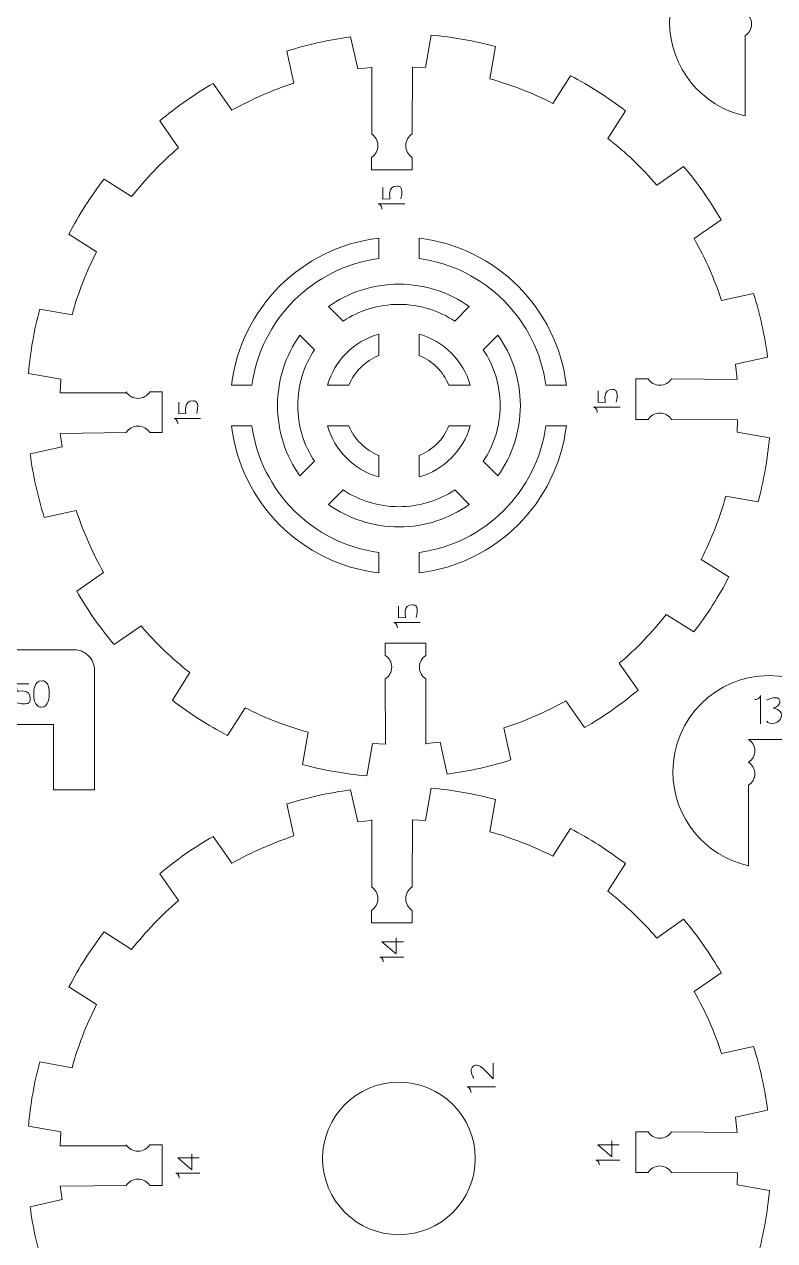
# Model space of a CAD drawing. Header units: centimetres. Extents: x -25 to 25, y -32.5 to 32.5.
# Drawn here: x -12.7 to -7.13, y -6.16 to 2.86 of the extents above; entities that cross this region are included whole.
import ezdxf

# ---------------------------------------------------------------- set-up
doc = ezdxf.new("R2010")
doc.units = ezdxf.units.CM
doc.header["$MEASUREMENT"] = 0
doc.layers.add('Capa 1', color=7, linetype='Continuous')

msp = doc.modelspace()

# ---------------------------------------------------------------- linework, layer by layer
at = {"layer": 'Capa 1', "color": 250, "lineweight": 9}
for points, knots in [([(-7.04911, 2.7799), (-7.04911, 2.7799), (-7.04911, 2.18346), (-7.04911, 2.18346), (-7.04911, 2.18346), (-6.72834, 2.25292), (-6.488, 2.5383), (-6.488, 2.87988), (-6.488, 2.87988), (-6.488, 3.27345), (-6.80704, 3.59249), (-7.20061, 3.59249), (-7.20061, 3.59249), (-7.59418, 3.59249), (-7.91323, 3.27345), (-7.91323, 2.87988), (-7.91323, 2.87988), (-7.91323, 2.5383), (-7.67289, 2.25291), (-7.35211, 2.18346), (-7.35211, 2.18346), (-7.35211, 2.18346), (-7.35212, 2.77973), (-7.35212, 2.77973)], [0, 0, 0, 0, 0.1428571, 0.1428571, 0.1428571, 0.1428571, 0.2857143, 0.2857143, 0.2857143, 0.2857143, 0.4285714, 0.4285714, 0.4285714, 0.4285714, 0.5714286, 0.5714286, 0.5714286, 0.5714286, 0.7142857, 0.7142857, 0.7142857, 0.7142857, 1, 1, 1, 1]), ([(-7.35212, 2.94986), (-7.32414, 2.9319), (-7.3056, 2.90051), (-7.3056, 2.8648), (-7.3056, 2.8648), (-7.3056, 2.82908), (-7.32414, 2.79769), (-7.35212, 2.77973)], [0, 0, 0, 0, 0.3333333, 0.3333333, 0.3333333, 0.3333333, 1, 1, 1, 1]), ([(-12.43012, 0.12927), (-12.43012, 0.12927), (-12.42639, 0.23251), (-12.42639, 0.23251), (-12.42639, 0.23251), (-12.42639, 0.23251), (-12.66562, 0.27467), (-12.66562, 0.27467), (-12.66562, 0.27467), (-12.65163, 0.43563), (-12.62353, 0.59507), (-12.58165, 0.75112), (-12.58165, 0.75112), (-12.58165, 0.75112), (-12.3424, 0.70892), (-12.3424, 0.70892), (-12.3424, 0.70892), (-12.29749, 0.87058), (-12.23652, 1.02732), (-12.16042, 1.17686), (-12.16042, 1.17686), (-12.16042, 1.17686), (-12.36529, 1.30738), (-12.36529, 1.30738), (-12.36529, 1.30738), (-12.29078, 1.45074), (-12.20381, 1.58727), (-12.10536, 1.71538), (-12.10536, 1.71538), (-12.10536, 1.71538), (-11.90048, 1.58486), (-11.90048, 1.58486), (-11.90048, 1.58486), (-11.79717, 1.71701), (-11.68083, 1.83853), (-11.55334, 1.9475), (-11.55334, 1.9475), (-11.55334, 1.9475), (-11.69265, 2.14651), (-11.69265, 2.14651), (-11.69265, 2.14651), (-11.56897, 2.25041), (-11.43635, 2.34331), (-11.29638, 2.42401), (-11.29638, 2.42401), (-11.29638, 2.42401), (-11.15703, 2.22502), (-11.15703, 2.22502), (-11.15703, 2.22502), (-11.01101, 2.30756), (-10.85703, 2.37533), (-10.69748, 2.42723), (-10.69748, 2.42723), (-10.69748, 2.42723), (-10.75005, 2.66437), (-10.75005, 2.66437), (-10.75005, 2.66437), (-10.59601, 2.71305), (-10.43797, 2.74809), (-10.27777, 2.76907), (-10.27777, 2.76907), (-10.27777, 2.76907), (-10.2252, 2.53193), (-10.2252, 2.53193), (-10.2252, 2.53193), (-10.2252, 2.53193), (-10.11963, 2.5426), (-10.11963, 2.5426)], [0, 0, 0, 0, 0.0555556, 0.0555556, 0.0555556, 0.0555556, 0.1111111, 0.1111111, 0.1111111, 0.1111111, 0.1666667, 0.1666667, 0.1666667, 0.1666667, 0.2222222, 0.2222222, 0.2222222, 0.2222222, 0.2777778, 0.2777778, 0.2777778, 0.2777778, 0.3333333, 0.3333333, 0.3333333, 0.3333333, 0.3888889, 0.3888889, 0.3888889, 0.3888889, 0.4444444, 0.4444444, 0.4444444, 0.4444444, 0.5, 0.5, 0.5, 0.5, 0.5555556, 0.5555556, 0.5555556, 0.5555556, 0.6111111, 0.6111111, 0.6111111, 0.6111111, 0.6666667, 0.6666667, 0.6666667, 0.6666667, 0.7222222, 0.7222222, 0.7222222, 0.7222222, 0.7777778, 0.7777778, 0.7777778, 0.7777778, 0.8333333, 0.8333333, 0.8333333, 0.8333333, 0.8888889, 0.8888889, 0.8888889, 0.8888889, 1, 1, 1, 1]), ([(-9.81962, 2.54608), (-9.81962, 2.54608), (-9.72326, 2.54288), (-9.72326, 2.54288), (-9.72326, 2.54288), (-9.72326, 2.54288), (-9.6811, 2.78211), (-9.6811, 2.78211), (-9.6811, 2.78211), (-9.52014, 2.76812), (-9.36068, 2.73997), (-9.20464, 2.69809), (-9.20464, 2.69809), (-9.20464, 2.69809), (-9.24684, 2.45884), (-9.24684, 2.45884), (-9.24684, 2.45884), (-9.08518, 2.41398), (-8.92839, 2.35301), (-8.77891, 2.2769), (-8.77891, 2.2769), (-8.77891, 2.2769), (-8.64838, 2.48177), (-8.64838, 2.48177), (-8.64838, 2.48177), (-8.50503, 2.40727), (-8.3685, 2.32028), (-8.24039, 2.22185), (-8.24039, 2.22185), (-8.24039, 2.22185), (-8.37091, 2.01697), (-8.37091, 2.01697), (-8.37091, 2.01697), (-8.23874, 1.91361), (-8.11723, 1.79732), (-8.00825, 1.66978), (-8.00825, 1.66978), (-8.00825, 1.66978), (-7.80927, 1.80913), (-7.80927, 1.80913), (-7.80927, 1.80913), (-7.70531, 1.68542), (-7.61246, 1.55279), (-7.53174, 1.41282), (-7.53174, 1.41282), (-7.53174, 1.41282), (-7.73075, 1.27351), (-7.73075, 1.27351), (-7.73075, 1.27351), (-7.64821, 1.12745), (-7.58044, 0.97351), (-7.52854, 0.81397), (-7.52854, 0.81397), (-7.52854, 0.81397), (-7.29141, 0.86654), (-7.29141, 0.86654), (-7.29141, 0.86654), (-7.24271, 0.71249), (-7.20766, 0.5544), (-7.18669, 0.39421), (-7.18669, 0.39421), (-7.18669, 0.39421), (-7.42383, 0.34164), (-7.42383, 0.34164), (-7.42383, 0.34164), (-7.42383, 0.34164), (-7.41263, 0.2293), (-7.41263, 0.2293)], [0, 0, 0, 0, 0.0555556, 0.0555556, 0.0555556, 0.0555556, 0.1111111, 0.1111111, 0.1111111, 0.1111111, 0.1666667, 0.1666667, 0.1666667, 0.1666667, 0.2222222, 0.2222222, 0.2222222, 0.2222222, 0.2777778, 0.2777778, 0.2777778, 0.2777778, 0.3333333, 0.3333333, 0.3333333, 0.3333333, 0.3888889, 0.3888889, 0.3888889, 0.3888889, 0.4444444, 0.4444444, 0.4444444, 0.4444444, 0.5, 0.5, 0.5, 0.5, 0.5555556, 0.5555556, 0.5555556, 0.5555556, 0.6111111, 0.6111111, 0.6111111, 0.6111111, 0.6666667, 0.6666667, 0.6666667, 0.6666667, 0.7222222, 0.7222222, 0.7222222, 0.7222222, 0.7777778, 0.7777778, 0.7777778, 0.7777778, 0.8333333, 0.8333333, 0.8333333, 0.8333333, 0.8888889, 0.8888889, 0.8888889, 0.8888889, 1, 1, 1, 1]), ([(-10.12296, 2.05002), (-10.09426, 2.03159), (-10.07524, 1.9994), (-10.07524, 1.96276), (-10.07524, 1.96276), (-10.07524, 1.92613), (-10.09426, 1.89393), (-10.12296, 1.87551)], [0, 0, 0, 0, 0.3333333, 0.3333333, 0.3333333, 0.3333333, 1, 1, 1, 1]), ([(-9.82162, 2.05002), (-9.85032, 2.03159), (-9.86934, 1.9994), (-9.86934, 1.96276), (-9.86934, 1.96276), (-9.86934, 1.92613), (-9.85032, 1.89393), (-9.82162, 1.87551)], [0, 0, 0, 0, 0.3333333, 0.3333333, 0.3333333, 0.3333333, 1, 1, 1, 1]), ([(-9.82162, 1.87549), (-9.82162, 1.87549), (-9.82151, 1.78389), (-9.82151, 1.78389), (-9.82151, 1.78389), (-9.82151, 1.78389), (-10.12296, 1.78389), (-10.12296, 1.78389), (-10.12296, 1.78389), (-10.12296, 1.78389), (-10.12296, 1.87551), (-10.12296, 1.87551)], [0, 0, 0, 0, 0.25, 0.25, 0.25, 0.25, 0.5, 0.5, 0.5, 0.5, 1, 1, 1, 1]), ([(-11.16064, 0.18612), (-11.0924, 0.75655), (-10.64007, 1.20896), (-10.06963, 1.27719), (-10.06963, 1.27719), (-10.06963, 1.27719), (-10.06963, 1.12594), (-10.06963, 1.12594), (-10.06963, 1.12594), (-10.55711, 1.05945), (-10.94293, 0.67361), (-11.00941, 0.18612), (-11.00941, 0.18612), (-11.00941, 0.18612), (-11.16064, 0.18612), (-11.16064, 0.18612)], [0, 0, 0, 0, 0.2, 0.2, 0.2, 0.2, 0.4, 0.4, 0.4, 0.4, 0.6, 0.6, 0.6, 0.6, 1, 1, 1, 1]), ([(-9.76963, 1.27719), (-9.19919, 1.20896), (-8.74686, 0.75655), (-8.67862, 0.18612), (-8.67862, 0.18612), (-8.67862, 0.18612), (-8.82985, 0.18612), (-8.82985, 0.18612), (-8.82985, 0.18612), (-8.89633, 0.67361), (-9.28215, 1.05945), (-9.76963, 1.12594), (-9.76963, 1.12594), (-9.76963, 1.12594), (-9.76963, 1.27719), (-9.76963, 1.27719)], [0, 0, 0, 0, 0.2, 0.2, 0.2, 0.2, 0.4, 0.4, 0.4, 0.4, 0.6, 0.6, 0.6, 0.6, 1, 1, 1, 1]), ([(-10.44112, 0.76973), (-10.294, 0.8745), (-10.11401, 0.93612), (-9.91963, 0.93612), (-9.91963, 0.93612), (-9.72525, 0.93612), (-9.54527, 0.87451), (-9.39815, 0.76973), (-9.39815, 0.76973), (-9.39815, 0.76973), (-9.50605, 0.66182), (-9.50605, 0.66182), (-9.50605, 0.66182), (-9.6246, 0.74035), (-9.76677, 0.78612), (-9.91963, 0.78612), (-9.91963, 0.78612), (-10.07249, 0.78612), (-10.21465, 0.74035), (-10.33321, 0.66182), (-10.33321, 0.66182), (-10.33321, 0.66182), (-10.44112, 0.76973), (-10.44112, 0.76973)], [0, 0, 0, 0, 0.1428571, 0.1428571, 0.1428571, 0.1428571, 0.2857143, 0.2857143, 0.2857143, 0.2857143, 0.4285714, 0.4285714, 0.4285714, 0.4285714, 0.5714286, 0.5714286, 0.5714286, 0.5714286, 0.7142857, 0.7142857, 0.7142857, 0.7142857, 1, 1, 1, 1]), ([(-10.65324, -0.48536), (-10.75802, -0.33824), (-10.81963, -0.15826), (-10.81963, 0.03612), (-10.81963, 0.03612), (-10.81963, 0.23049), (-10.75801, 0.41046), (-10.65325, 0.55759), (-10.65325, 0.55759), (-10.65325, 0.55759), (-10.54534, 0.44969), (-10.54534, 0.44969), (-10.54534, 0.44969), (-10.62387, 0.33114), (-10.66963, 0.18898), (-10.66963, 0.03612), (-10.66963, 0.03612), (-10.66963, -0.11674), (-10.62386, -0.25891), (-10.54533, -0.37746), (-10.54533, -0.37746), (-10.54533, -0.37746), (-10.65324, -0.48536), (-10.65324, -0.48536)], [0, 0, 0, 0, 0.1428571, 0.1428571, 0.1428571, 0.1428571, 0.2857143, 0.2857143, 0.2857143, 0.2857143, 0.4285714, 0.4285714, 0.4285714, 0.4285714, 0.5714286, 0.5714286, 0.5714286, 0.5714286, 0.7142857, 0.7142857, 0.7142857, 0.7142857, 1, 1, 1, 1]), ([(-10.44892, 0.18612), (-10.39711, 0.36928), (-10.25279, 0.51359), (-10.06963, 0.56539), (-10.06963, 0.56539), (-10.06963, 0.56539), (-10.06963, 0.40703), (-10.06963, 0.40703), (-10.06963, 0.40703), (-10.16989, 0.36644), (-10.24994, 0.28638), (-10.29053, 0.18612), (-10.29053, 0.18612), (-10.29053, 0.18612), (-10.44892, 0.18612), (-10.44892, 0.18612)], [0, 0, 0, 0, 0.2, 0.2, 0.2, 0.2, 0.4, 0.4, 0.4, 0.4, 0.6, 0.6, 0.6, 0.6, 1, 1, 1, 1]), ([(-9.76963, 0.56539), (-9.58647, 0.51359), (-9.44215, 0.36928), (-9.39034, 0.18612), (-9.39034, 0.18612), (-9.39034, 0.18612), (-9.54873, 0.18612), (-9.54873, 0.18612), (-9.54873, 0.18612), (-9.58932, 0.28638), (-9.66937, 0.36644), (-9.76963, 0.40703), (-9.76963, 0.40703), (-9.76963, 0.40703), (-9.76963, 0.56539), (-9.76963, 0.56539)], [0, 0, 0, 0, 0.2, 0.2, 0.2, 0.2, 0.4, 0.4, 0.4, 0.4, 0.6, 0.6, 0.6, 0.6, 1, 1, 1, 1]), ([(-9.18602, 0.55759), (-9.08126, 0.41047), (-9.01963, 0.23049), (-9.01963, 0.03612), (-9.01963, 0.03612), (-9.01963, -0.15826), (-9.08125, -0.33825), (-9.18602, -0.48537), (-9.18602, -0.48537), (-9.18602, -0.48537), (-9.29393, -0.37746), (-9.29393, -0.37746), (-9.29393, -0.37746), (-9.2154, -0.2589), (-9.16963, -0.11674), (-9.16963, 0.03612), (-9.16963, 0.03612), (-9.16963, 0.18898), (-9.2154, 0.33113), (-9.29392, 0.44969), (-9.29392, 0.44969), (-9.29392, 0.44969), (-9.18602, 0.55759), (-9.18602, 0.55759)], [0, 0, 0, 0, 0.1428571, 0.1428571, 0.1428571, 0.1428571, 0.2857143, 0.2857143, 0.2857143, 0.2857143, 0.4285714, 0.4285714, 0.4285714, 0.4285714, 0.5714286, 0.5714286, 0.5714286, 0.5714286, 0.7142857, 0.7142857, 0.7142857, 0.7142857, 1, 1, 1, 1]), ([(-8.07323, -0.06774), (-8.07323, -0.06774), (-8.16483, -0.06785), (-8.16483, -0.06785), (-8.16483, -0.06785), (-8.16483, -0.06785), (-8.16483, 0.2336), (-8.16483, 0.2336), (-8.16483, 0.2336), (-8.16483, 0.2336), (-8.07321, 0.2336), (-8.07321, 0.2336)], [0, 0, 0, 0, 0.25, 0.25, 0.25, 0.25, 0.5, 0.5, 0.5, 0.5, 1, 1, 1, 1]), ([(-8.07323, 0.2336), (-8.0548, 0.2049), (-8.02261, 0.18588), (-7.98597, 0.18588), (-7.98597, 0.18588), (-7.94934, 0.18588), (-7.91714, 0.2049), (-7.89872, 0.2336)], [0, 0, 0, 0, 0.3333333, 0.3333333, 0.3333333, 0.3333333, 1, 1, 1, 1]), ([(-11.94046, 0.1368), (-11.92203, 0.1081), (-11.88984, 0.08908), (-11.8532, 0.08908), (-11.8532, 0.08908), (-11.81657, 0.08908), (-11.78437, 0.1081), (-11.76595, 0.1368)], [0, 0, 0, 0, 0.3333333, 0.3333333, 0.3333333, 0.3333333, 1, 1, 1, 1]), ([(-11.76595, -0.16454), (-11.76595, -0.16454), (-11.67435, -0.16465), (-11.67435, -0.16465), (-11.67435, -0.16465), (-11.67435, -0.16465), (-11.67435, 0.1368), (-11.67435, 0.1368), (-11.67435, 0.1368), (-11.67435, 0.1368), (-11.76597, 0.1368), (-11.76597, 0.1368)], [0, 0, 0, 0, 0.25, 0.25, 0.25, 0.25, 0.5, 0.5, 0.5, 0.5, 1, 1, 1, 1]), ([(-7.41011, -0.07074), (-7.41011, -0.07074), (-7.41289, -0.16026), (-7.41289, -0.16026), (-7.41289, -0.16026), (-7.41289, -0.16026), (-7.17364, -0.20246), (-7.17364, -0.20246), (-7.17364, -0.20246), (-7.18765, -0.36343), (-7.21574, -0.52287), (-7.25769, -0.67888), (-7.25769, -0.67888), (-7.25769, -0.67888), (-7.49691, -0.63672), (-7.49691, -0.63672), (-7.49691, -0.63672), (-7.54179, -0.79833), (-7.60276, -0.95512), (-7.67887, -1.10461), (-7.67887, -1.10461), (-7.67887, -1.10461), (-7.47399, -1.23513), (-7.47399, -1.23513), (-7.47399, -1.23513), (-7.5485, -1.37849), (-7.63548, -1.51502), (-7.73391, -1.64313), (-7.73391, -1.64313), (-7.73391, -1.64313), (-7.93878, -1.51265), (-7.93878, -1.51265), (-7.93878, -1.51265), (-8.0421, -1.64481), (-8.15844, -1.76628), (-8.28598, -1.87531), (-8.28598, -1.87531), (-8.28598, -1.87531), (-8.14663, -2.0743), (-8.14663, -2.0743), (-8.14663, -2.0743), (-8.27035, -2.17821), (-8.40298, -2.27106), (-8.54295, -2.35177), (-8.54295, -2.35177), (-8.54295, -2.35177), (-8.68226, -2.15276), (-8.68226, -2.15276), (-8.68226, -2.15276), (-8.8283, -2.23536), (-8.98226, -2.30308), (-9.1418, -2.35498), (-9.1418, -2.35498), (-9.1418, -2.35498), (-9.08921, -2.59216), (-9.08921, -2.59216), (-9.08921, -2.59216), (-9.24328, -2.64081), (-9.40132, -2.67585), (-9.5615, -2.69686), (-9.5615, -2.69686), (-9.5615, -2.69686), (-9.61408, -2.45968), (-9.61408, -2.45968), (-9.61408, -2.45968), (-9.61408, -2.45968), (-9.71962, -2.47036), (-9.71962, -2.47036)], [0, 0, 0, 0, 0.0555556, 0.0555556, 0.0555556, 0.0555556, 0.1111111, 0.1111111, 0.1111111, 0.1111111, 0.1666667, 0.1666667, 0.1666667, 0.1666667, 0.2222222, 0.2222222, 0.2222222, 0.2222222, 0.2777778, 0.2777778, 0.2777778, 0.2777778, 0.3333333, 0.3333333, 0.3333333, 0.3333333, 0.3888889, 0.3888889, 0.3888889, 0.3888889, 0.4444444, 0.4444444, 0.4444444, 0.4444444, 0.5, 0.5, 0.5, 0.5, 0.5555556, 0.5555556, 0.5555556, 0.5555556, 0.6111111, 0.6111111, 0.6111111, 0.6111111, 0.6666667, 0.6666667, 0.6666667, 0.6666667, 0.7222222, 0.7222222, 0.7222222, 0.7222222, 0.7777778, 0.7777778, 0.7777778, 0.7777778, 0.8333333, 0.8333333, 0.8333333, 0.8333333, 0.8888889, 0.8888889, 0.8888889, 0.8888889, 1, 1, 1, 1]), ([(-8.07323, -0.06774), (-8.0548, -0.03904), (-8.02261, -0.02002), (-7.98597, -0.02002), (-7.98597, -0.02002), (-7.94934, -0.02002), (-7.91714, -0.03904), (-7.89872, -0.06774)], [0, 0, 0, 0, 0.3333333, 0.3333333, 0.3333333, 0.3333333, 1, 1, 1, 1]), ([(-10.01962, -2.47384), (-10.01962, -2.47384), (-10.11603, -2.47062), (-10.11603, -2.47062), (-10.11603, -2.47062), (-10.11603, -2.47062), (-10.15823, -2.70987), (-10.15823, -2.70987), (-10.15823, -2.70987), (-10.31919, -2.69588), (-10.47863, -2.66778), (-10.63464, -2.62588), (-10.63464, -2.62588), (-10.63464, -2.62588), (-10.59248, -2.38665), (-10.59248, -2.38665), (-10.59248, -2.38665), (-10.75409, -2.34172), (-10.91087, -2.2808), (-11.06036, -2.20469), (-11.06036, -2.20469), (-11.06036, -2.20469), (-11.19089, -2.40953), (-11.19089, -2.40953), (-11.19089, -2.40953), (-11.33425, -2.33502), (-11.47078, -2.24804), (-11.5989, -2.1496), (-11.5989, -2.1496), (-11.5989, -2.1496), (-11.46838, -1.94472), (-11.46838, -1.94472), (-11.46838, -1.94472), (-11.60054, -1.8414), (-11.72205, -1.72507), (-11.83106, -1.59758), (-11.83106, -1.59758), (-11.83106, -1.59758), (-12.03007, -1.7369), (-12.03007, -1.7369), (-12.03007, -1.7369), (-12.13397, -1.61321), (-12.22682, -1.48058), (-12.30752, -1.34061), (-12.30752, -1.34061), (-12.30752, -1.34061), (-12.10853, -1.20126), (-12.10853, -1.20126), (-12.10853, -1.20126), (-12.19112, -1.05526), (-12.25884, -0.90126), (-12.31074, -0.74176), (-12.31074, -0.74176), (-12.31074, -0.74176), (-12.54792, -0.79435), (-12.54792, -0.79435), (-12.54792, -0.79435), (-12.59656, -0.64029), (-12.63161, -0.4822), (-12.65263, -0.32201), (-12.65263, -0.32201), (-12.65263, -0.32201), (-12.41545, -0.26943), (-12.41545, -0.26943), (-12.41545, -0.26943), (-12.41545, -0.26943), (-12.4292, -0.17074), (-12.4292, -0.17074)], [0, 0, 0, 0, 0.0555556, 0.0555556, 0.0555556, 0.0555556, 0.1111111, 0.1111111, 0.1111111, 0.1111111, 0.1666667, 0.1666667, 0.1666667, 0.1666667, 0.2222222, 0.2222222, 0.2222222, 0.2222222, 0.2777778, 0.2777778, 0.2777778, 0.2777778, 0.3333333, 0.3333333, 0.3333333, 0.3333333, 0.3888889, 0.3888889, 0.3888889, 0.3888889, 0.4444444, 0.4444444, 0.4444444, 0.4444444, 0.5, 0.5, 0.5, 0.5, 0.5555556, 0.5555556, 0.5555556, 0.5555556, 0.6111111, 0.6111111, 0.6111111, 0.6111111, 0.6666667, 0.6666667, 0.6666667, 0.6666667, 0.7222222, 0.7222222, 0.7222222, 0.7222222, 0.7777778, 0.7777778, 0.7777778, 0.7777778, 0.8333333, 0.8333333, 0.8333333, 0.8333333, 0.8888889, 0.8888889, 0.8888889, 0.8888889, 1, 1, 1, 1]), ([(-11.94046, -0.16454), (-11.92203, -0.13584), (-11.88984, -0.11682), (-11.8532, -0.11682), (-11.8532, -0.11682), (-11.81657, -0.11682), (-11.78437, -0.13584), (-11.76595, -0.16454)], [0, 0, 0, 0, 0.3333333, 0.3333333, 0.3333333, 0.3333333, 1, 1, 1, 1]), ([(-10.06963, -1.20495), (-10.64007, -1.13672), (-11.0924, -0.68431), (-11.16064, -0.11388), (-11.16064, -0.11388), (-11.16064, -0.11388), (-11.00941, -0.11388), (-11.00941, -0.11388), (-11.00941, -0.11388), (-10.94293, -0.60137), (-10.55711, -0.98721), (-10.06963, -1.0537), (-10.06963, -1.0537), (-10.06963, -1.0537), (-10.06963, -1.20495), (-10.06963, -1.20495)], [0, 0, 0, 0, 0.2, 0.2, 0.2, 0.2, 0.4, 0.4, 0.4, 0.4, 0.6, 0.6, 0.6, 0.6, 1, 1, 1, 1]), ([(-10.06963, -0.49315), (-10.25279, -0.44135), (-10.39711, -0.29704), (-10.44892, -0.11388), (-10.44892, -0.11388), (-10.44892, -0.11388), (-10.29053, -0.11388), (-10.29053, -0.11388), (-10.29053, -0.11388), (-10.24994, -0.21414), (-10.16989, -0.2942), (-10.06963, -0.33479), (-10.06963, -0.33479), (-10.06963, -0.33479), (-10.06963, -0.49315), (-10.06963, -0.49315)], [0, 0, 0, 0, 0.2, 0.2, 0.2, 0.2, 0.4, 0.4, 0.4, 0.4, 0.6, 0.6, 0.6, 0.6, 1, 1, 1, 1]), ([(-9.76963, -1.0537), (-9.28215, -0.98721), (-8.89633, -0.60137), (-8.82985, -0.11388), (-8.82985, -0.11388), (-8.82985, -0.11388), (-8.67862, -0.11388), (-8.67862, -0.11388), (-8.67862, -0.11388), (-8.74686, -0.68431), (-9.19919, -1.13672), (-9.76963, -1.20495), (-9.76963, -1.20495), (-9.76963, -1.20495), (-9.76963, -1.0537), (-9.76963, -1.0537)], [0, 0, 0, 0, 0.2, 0.2, 0.2, 0.2, 0.4, 0.4, 0.4, 0.4, 0.6, 0.6, 0.6, 0.6, 1, 1, 1, 1]), ([(-9.76963, -0.33479), (-9.66937, -0.2942), (-9.58932, -0.21414), (-9.54873, -0.11388), (-9.54873, -0.11388), (-9.54873, -0.11388), (-9.39034, -0.11388), (-9.39034, -0.11388), (-9.39034, -0.11388), (-9.44215, -0.29704), (-9.58647, -0.44135), (-9.76963, -0.49315), (-9.76963, -0.49315), (-9.76963, -0.49315), (-9.76963, -0.33479), (-9.76963, -0.33479)], [0, 0, 0, 0, 0.2, 0.2, 0.2, 0.2, 0.4, 0.4, 0.4, 0.4, 0.6, 0.6, 0.6, 0.6, 1, 1, 1, 1]), ([(-9.91963, -0.86388), (-10.114, -0.86388), (-10.29398, -0.80225), (-10.4411, -0.69749), (-10.4411, -0.69749), (-10.4411, -0.69749), (-10.3332, -0.58959), (-10.3332, -0.58959), (-10.3332, -0.58959), (-10.21464, -0.66811), (-10.07249, -0.71388), (-9.91963, -0.71388), (-9.91963, -0.71388), (-9.76677, -0.71388), (-9.62462, -0.66812), (-9.50607, -0.58959), (-9.50607, -0.58959), (-9.50607, -0.58959), (-9.39816, -0.6975), (-9.39816, -0.6975), (-9.39816, -0.6975), (-9.54529, -0.80227), (-9.72526, -0.86388), (-9.91963, -0.86388)], [0, 0, 0, 0, 0.1428571, 0.1428571, 0.1428571, 0.1428571, 0.2857143, 0.2857143, 0.2857143, 0.2857143, 0.4285714, 0.4285714, 0.4285714, 0.4285714, 0.5714286, 0.5714286, 0.5714286, 0.5714286, 0.7142857, 0.7142857, 0.7142857, 0.7142857, 1, 1, 1, 1]), ([(-13.29453, -5.7782), (-13.29453, -5.7782), (-13.29453, -5.48124), (-13.29453, -5.48124), (-13.29453, -5.48124), (-13.29453, -5.48124), (-13.14327, -5.48124), (-13.14327, -5.48124), (-13.14327, -5.48124), (-13.14327, -5.48124), (-13.14327, -5.40557), (-13.14327, -5.40557), (-13.14327, -5.40557), (-13.14327, -5.40557), (-13.14327, -5.25431), (-13.14327, -5.25431), (-13.14327, -5.25431), (-13.14327, -5.25431), (-13.14327, -5.17864), (-13.14327, -5.17864), (-13.14327, -5.17864), (-13.14327, -5.17864), (-13.29453, -5.17864), (-13.29453, -5.17864), (-13.29453, -5.17864), (-13.29453, -5.17864), (-13.29453, -4.69446), (-13.29453, -4.69446), (-13.29453, -4.69446), (-13.29453, -4.69446), (-13.14327, -4.69446), (-13.14327, -4.69446), (-13.14327, -4.69446), (-13.14327, -4.69446), (-13.14327, -4.61885), (-13.14327, -4.61885), (-13.14327, -4.61885), (-13.14327, -4.61885), (-13.14327, -4.46753), (-13.14327, -4.46753), (-13.14327, -4.46753), (-13.14327, -4.46753), (-13.14327, -4.39186), (-13.14327, -4.39186), (-13.14327, -4.39186), (-13.14327, -4.39186), (-13.29453, -4.39186), (-13.29453, -4.39186), (-13.29453, -4.39186), (-13.29453, -4.39186), (-13.29453, -3.90769), (-13.29453, -3.90769), (-13.29453, -3.90769), (-13.29453, -3.90769), (-13.14327, -3.90769), (-13.14327, -3.90769), (-13.14327, -3.90769), (-13.14327, -3.90769), (-13.14327, -3.83208), (-13.14327, -3.83208), (-13.14327, -3.83208), (-13.14327, -3.83208), (-13.14327, -3.68076), (-13.14327, -3.68076), (-13.14327, -3.68076), (-13.14327, -3.68076), (-13.14327, -3.60509), (-13.14327, -3.60509), (-13.14327, -3.60509), (-13.14327, -3.60509), (-13.29453, -3.60509), (-13.29453, -3.60509), (-13.29453, -3.60509), (-13.29453, -3.60509), (-13.29453, -3.12097), (-13.29453, -3.12097), (-13.29453, -3.12097), (-13.29453, -3.12097), (-13.14327, -3.12097), (-13.14327, -3.12097), (-13.14327, -3.12097), (-13.14327, -3.12097), (-13.14327, -3.0453), (-13.14327, -3.0453), (-13.14327, -3.0453), (-13.14327, -3.0453), (-13.14327, -2.89404), (-13.14327, -2.89404), (-13.14327, -2.89404), (-13.14327, -2.89404), (-13.14327, -2.81837), (-13.14327, -2.81837), (-13.14327, -2.81837), (-13.14327, -2.81837), (-13.29453, -2.81837), (-13.29453, -2.81837), (-13.29453, -2.81837), (-13.29453, -2.27056), (-13.29453, -2.12456), (-13.29453, -1.926), (-13.29453, -1.926), (-13.29458, -1.88586), (-13.27867, -1.84742), (-13.25033, -1.81904), (-13.25033, -1.81904), (-13.22199, -1.79065), (-13.18337, -1.77469), (-13.14327, -1.77469), (-13.14327, -1.77469), (-13.14327, -1.77469), (-12.32749, -1.77469), (-12.32749, -1.77469), (-12.32749, -1.77469), (-12.28739, -1.77464), (-12.24896, -1.79056), (-12.22057, -1.8189), (-12.22057, -1.8189), (-12.19218, -1.84724), (-12.17622, -1.88586), (-12.17622, -1.926), (-12.17622, -1.926), (-12.17622, -1.926), (-12.17622, -2.81273), (-12.17622, -2.81273), (-12.17622, -2.81273), (-12.17622, -2.81273), (-12.4788, -2.81273), (-12.4788, -2.81273), (-12.4788, -2.81273), (-12.4788, -2.81273), (-12.4788, -2.32858), (-12.4788, -2.32858), (-12.4788, -2.32858), (-12.4788, -2.32858), (-12.78014, -2.32858), (-12.78014, -2.32858), (-12.78014, -2.32858), (-12.78014, -2.32858), (-12.78014, -5.7782), (-12.78014, -5.7782), (-12.78014, -5.7782), (-12.78014, -5.7782), (-12.93145, -5.7782), (-12.93145, -5.7782), (-12.93145, -5.7782), (-12.93145, -5.7782), (-13.29453, -5.7782), (-13.29453, -5.7782)], [0, 0, 0, 0, 0.0263158, 0.0263158, 0.0263158, 0.0263158, 0.0526316, 0.0526316, 0.0526316, 0.0526316, 0.0789474, 0.0789474, 0.0789474, 0.0789474, 0.1052632, 0.1052632, 0.1052632, 0.1052632, 0.1315789, 0.1315789, 0.1315789, 0.1315789, 0.1578947, 0.1578947, 0.1578947, 0.1578947, 0.1842105, 0.1842105, 0.1842105, 0.1842105, 0.2105263, 0.2105263, 0.2105263, 0.2105263, 0.2368421, 0.2368421, 0.2368421, 0.2368421, 0.2631579, 0.2631579, 0.2631579, 0.2631579, 0.2894737, 0.2894737, 0.2894737, 0.2894737, 0.3157895, 0.3157895, 0.3157895, 0.3157895, 0.3421053, 0.3421053, 0.3421053, 0.3421053, 0.3684211, 0.3684211, 0.3684211, 0.3684211, 0.3947368, 0.3947368, 0.3947368, 0.3947368, 0.4210526, 0.4210526, 0.4210526, 0.4210526, 0.4473684, 0.4473684, 0.4473684, 0.4473684, 0.4736842, 0.4736842, 0.4736842, 0.4736842, 0.5, 0.5, 0.5, 0.5, 0.5263158, 0.5263158, 0.5263158, 0.5263158, 0.5526316, 0.5526316, 0.5526316, 0.5526316, 0.5789474, 0.5789474, 0.5789474, 0.5789474, 0.6052632, 0.6052632, 0.6052632, 0.6052632, 0.6315789, 0.6315789, 0.6315789, 0.6315789, 0.6578947, 0.6578947, 0.6578947, 0.6578947, 0.6842105, 0.6842105, 0.6842105, 0.6842105, 0.7105263, 0.7105263, 0.7105263, 0.7105263, 0.7368421, 0.7368421, 0.7368421, 0.7368421, 0.7631579, 0.7631579, 0.7631579, 0.7631579, 0.7894737, 0.7894737, 0.7894737, 0.7894737, 0.8157895, 0.8157895, 0.8157895, 0.8157895, 0.8421053, 0.8421053, 0.8421053, 0.8421053, 0.8684211, 0.8684211, 0.8684211, 0.8684211, 0.8947368, 0.8947368, 0.8947368, 0.8947368, 0.9210526, 0.9210526, 0.9210526, 0.9210526, 0.9473684, 0.9473684, 0.9473684, 0.9473684, 1, 1, 1, 1]), ([(-9.71908, -1.81688), (-9.71908, -1.81688), (-9.71897, -1.72528), (-9.71897, -1.72528), (-9.71897, -1.72528), (-9.71897, -1.72528), (-10.02042, -1.72528), (-10.02042, -1.72528), (-10.02042, -1.72528), (-10.02042, -1.72528), (-10.02042, -1.8169), (-10.02042, -1.8169)], [0, 0, 0, 0, 0.25, 0.25, 0.25, 0.25, 0.5, 0.5, 0.5, 0.5, 1, 1, 1, 1]), ([(-10.02042, -1.81689), (-9.99172, -1.83532), (-9.9727, -1.86751), (-9.9727, -1.90415), (-9.9727, -1.90415), (-9.9727, -1.94078), (-9.99172, -1.97298), (-10.02042, -1.9914)], [0, 0, 0, 0, 0.3333333, 0.3333333, 0.3333333, 0.3333333, 1, 1, 1, 1]), ([(-9.71908, -1.81689), (-9.74778, -1.83532), (-9.7668, -1.86751), (-9.7668, -1.90415), (-9.7668, -1.90415), (-9.7668, -1.94078), (-9.74778, -1.97298), (-9.71908, -1.9914)], [0, 0, 0, 0, 0.3333333, 0.3333333, 0.3333333, 0.3333333, 1, 1, 1, 1]), ([(-7.02508, -2.77949), (-7.02508, -2.77949), (-7.02508, -3.37593), (-7.02508, -3.37593), (-7.02508, -3.37593), (-6.70431, -3.30647), (-6.46397, -3.02109), (-6.46397, -2.67951), (-6.46397, -2.67951), (-6.46397, -2.28594), (-6.78301, -1.9669), (-7.17658, -1.9669), (-7.17658, -1.9669), (-7.57015, -1.9669), (-7.8892, -2.28594), (-7.8892, -2.67951), (-7.8892, -2.67951), (-7.8892, -3.02109), (-7.64886, -3.30648), (-7.32808, -3.37593), (-7.32808, -3.37593), (-7.32808, -3.37593), (-7.32809, -2.77966), (-7.32809, -2.77966)], [0, 0, 0, 0, 0.1428571, 0.1428571, 0.1428571, 0.1428571, 0.2857143, 0.2857143, 0.2857143, 0.2857143, 0.4285714, 0.4285714, 0.4285714, 0.4285714, 0.5714286, 0.5714286, 0.5714286, 0.5714286, 0.7142857, 0.7142857, 0.7142857, 0.7142857, 1, 1, 1, 1]), ([(-7.32809, -2.43941), (-7.30011, -2.45737), (-7.28157, -2.48876), (-7.28157, -2.52447), (-7.28157, -2.52447), (-7.28157, -2.56018), (-7.30011, -2.59157), (-7.32809, -2.60953)], [0, 0, 0, 0, 0.3333333, 0.3333333, 0.3333333, 0.3333333, 1, 1, 1, 1]), ([(-7.32809, -2.60953), (-7.30011, -2.62749), (-7.28157, -2.65888), (-7.28157, -2.69459), (-7.28157, -2.69459), (-7.28157, -2.73031), (-7.30011, -2.7617), (-7.32809, -2.77966)], [0, 0, 0, 0, 0.3333333, 0.3333333, 0.3333333, 0.3333333, 1, 1, 1, 1]), ([(-12.43012, -5.45358), (-12.43012, -5.45358), (-12.42639, -5.35034), (-12.42639, -5.35034), (-12.42639, -5.35034), (-12.42639, -5.35034), (-12.66562, -5.30818), (-12.66562, -5.30818), (-12.66562, -5.30818), (-12.65163, -5.14722), (-12.62353, -4.98778), (-12.58165, -4.83173), (-12.58165, -4.83173), (-12.58165, -4.83173), (-12.3424, -4.87393), (-12.3424, -4.87393), (-12.3424, -4.87393), (-12.29749, -4.71227), (-12.23652, -4.55553), (-12.16042, -4.40599), (-12.16042, -4.40599), (-12.16042, -4.40599), (-12.36529, -4.27547), (-12.36529, -4.27547), (-12.36529, -4.27547), (-12.29078, -4.13211), (-12.20381, -3.99558), (-12.10536, -3.86747), (-12.10536, -3.86747), (-12.10536, -3.86747), (-11.90048, -3.99799), (-11.90048, -3.99799), (-11.90048, -3.99799), (-11.79717, -3.86584), (-11.68083, -3.74432), (-11.55334, -3.63535), (-11.55334, -3.63535), (-11.55334, -3.63535), (-11.69265, -3.43634), (-11.69265, -3.43634), (-11.69265, -3.43634), (-11.56897, -3.33244), (-11.43635, -3.23954), (-11.29638, -3.15884), (-11.29638, -3.15884), (-11.29638, -3.15884), (-11.15703, -3.35783), (-11.15703, -3.35783), (-11.15703, -3.35783), (-11.01101, -3.27529), (-10.85703, -3.20752), (-10.69748, -3.15562), (-10.69748, -3.15562), (-10.69748, -3.15562), (-10.75005, -2.91848), (-10.75005, -2.91848), (-10.75005, -2.91848), (-10.59601, -2.8698), (-10.43797, -2.83476), (-10.27777, -2.81378), (-10.27777, -2.81378), (-10.27777, -2.81378), (-10.2252, -3.05092), (-10.2252, -3.05092), (-10.2252, -3.05092), (-10.2252, -3.05092), (-10.11963, -3.04025), (-10.11963, -3.04025)], [0, 0, 0, 0, 0.0555556, 0.0555556, 0.0555556, 0.0555556, 0.1111111, 0.1111111, 0.1111111, 0.1111111, 0.1666667, 0.1666667, 0.1666667, 0.1666667, 0.2222222, 0.2222222, 0.2222222, 0.2222222, 0.2777778, 0.2777778, 0.2777778, 0.2777778, 0.3333333, 0.3333333, 0.3333333, 0.3333333, 0.3888889, 0.3888889, 0.3888889, 0.3888889, 0.4444444, 0.4444444, 0.4444444, 0.4444444, 0.5, 0.5, 0.5, 0.5, 0.5555556, 0.5555556, 0.5555556, 0.5555556, 0.6111111, 0.6111111, 0.6111111, 0.6111111, 0.6666667, 0.6666667, 0.6666667, 0.6666667, 0.7222222, 0.7222222, 0.7222222, 0.7222222, 0.7777778, 0.7777778, 0.7777778, 0.7777778, 0.8333333, 0.8333333, 0.8333333, 0.8333333, 0.8888889, 0.8888889, 0.8888889, 0.8888889, 1, 1, 1, 1]), ([(-9.81962, -3.03677), (-9.81962, -3.03677), (-9.72326, -3.03997), (-9.72326, -3.03997), (-9.72326, -3.03997), (-9.72326, -3.03997), (-9.6811, -2.80074), (-9.6811, -2.80074), (-9.6811, -2.80074), (-9.52014, -2.81473), (-9.36068, -2.84288), (-9.20464, -2.88476), (-9.20464, -2.88476), (-9.20464, -2.88476), (-9.24684, -3.12401), (-9.24684, -3.12401), (-9.24684, -3.12401), (-9.08518, -3.16887), (-8.92839, -3.22984), (-8.77891, -3.30595), (-8.77891, -3.30595), (-8.77891, -3.30595), (-8.64838, -3.10108), (-8.64838, -3.10108), (-8.64838, -3.10108), (-8.50503, -3.17558), (-8.3685, -3.26257), (-8.24039, -3.361), (-8.24039, -3.361), (-8.24039, -3.361), (-8.37091, -3.56588), (-8.37091, -3.56588), (-8.37091, -3.56588), (-8.23874, -3.66924), (-8.11723, -3.78553), (-8.00825, -3.91307), (-8.00825, -3.91307), (-8.00825, -3.91307), (-7.80927, -3.77372), (-7.80927, -3.77372), (-7.80927, -3.77372), (-7.70531, -3.89743), (-7.61246, -4.03006), (-7.53174, -4.17003), (-7.53174, -4.17003), (-7.53174, -4.17003), (-7.73075, -4.30934), (-7.73075, -4.30934), (-7.73075, -4.30934), (-7.64821, -4.4554), (-7.58044, -4.60934), (-7.52854, -4.76888), (-7.52854, -4.76888), (-7.52854, -4.76888), (-7.29141, -4.71631), (-7.29141, -4.71631), (-7.29141, -4.71631), (-7.24271, -4.87036), (-7.20766, -5.02845), (-7.18669, -5.18864), (-7.18669, -5.18864), (-7.18669, -5.18864), (-7.42383, -5.24121), (-7.42383, -5.24121), (-7.42383, -5.24121), (-7.42383, -5.24121), (-7.41263, -5.35355), (-7.41263, -5.35355)], [0, 0, 0, 0, 0.0555556, 0.0555556, 0.0555556, 0.0555556, 0.1111111, 0.1111111, 0.1111111, 0.1111111, 0.1666667, 0.1666667, 0.1666667, 0.1666667, 0.2222222, 0.2222222, 0.2222222, 0.2222222, 0.2777778, 0.2777778, 0.2777778, 0.2777778, 0.3333333, 0.3333333, 0.3333333, 0.3333333, 0.3888889, 0.3888889, 0.3888889, 0.3888889, 0.4444444, 0.4444444, 0.4444444, 0.4444444, 0.5, 0.5, 0.5, 0.5, 0.5555556, 0.5555556, 0.5555556, 0.5555556, 0.6111111, 0.6111111, 0.6111111, 0.6111111, 0.6666667, 0.6666667, 0.6666667, 0.6666667, 0.7222222, 0.7222222, 0.7222222, 0.7222222, 0.7777778, 0.7777778, 0.7777778, 0.7777778, 0.8333333, 0.8333333, 0.8333333, 0.8333333, 0.8888889, 0.8888889, 0.8888889, 0.8888889, 1, 1, 1, 1]), ([(-10.12296, -3.53283), (-10.09426, -3.55126), (-10.07524, -3.58345), (-10.07524, -3.62009), (-10.07524, -3.62009), (-10.07524, -3.65672), (-10.09426, -3.68892), (-10.12296, -3.70734)], [0, 0, 0, 0, 0.3333333, 0.3333333, 0.3333333, 0.3333333, 1, 1, 1, 1]), ([(-9.82162, -3.53283), (-9.85032, -3.55126), (-9.86934, -3.58345), (-9.86934, -3.62009), (-9.86934, -3.62009), (-9.86934, -3.65672), (-9.85032, -3.68892), (-9.82162, -3.70734)], [0, 0, 0, 0, 0.3333333, 0.3333333, 0.3333333, 0.3333333, 1, 1, 1, 1]), ([(-9.82162, -3.70736), (-9.82162, -3.70736), (-9.82151, -3.79896), (-9.82151, -3.79896), (-9.82151, -3.79896), (-9.82151, -3.79896), (-10.12296, -3.79896), (-10.12296, -3.79896), (-10.12296, -3.79896), (-10.12296, -3.79896), (-10.12296, -3.70734), (-10.12296, -3.70734)], [0, 0, 0, 0, 0.25, 0.25, 0.25, 0.25, 0.5, 0.5, 0.5, 0.5, 1, 1, 1, 1]), ([(-9.91963, -6.11233), (-9.60724, -6.11233), (-9.35405, -5.8591), (-9.35405, -5.54674), (-9.35405, -5.54674), (-9.35401, -5.23437), (-9.60724, -4.98114), (-9.91963, -4.98114), (-9.91963, -4.98114), (-10.23202, -4.98113), (-10.48522, -5.23437), (-10.48522, -5.54673), (-10.48522, -5.54673), (-10.48523, -5.8591), (-10.23202, -6.11233), (-9.91963, -6.11233)], [0, 0, 0, 0, 0.2, 0.2, 0.2, 0.2, 0.4, 0.4, 0.4, 0.4, 0.6, 0.6, 0.6, 0.6, 1, 1, 1, 1]), ([(-8.07323, -5.65059), (-8.07323, -5.65059), (-8.16483, -5.6507), (-8.16483, -5.6507), (-8.16483, -5.6507), (-8.16483, -5.6507), (-8.16483, -5.34925), (-8.16483, -5.34925), (-8.16483, -5.34925), (-8.16483, -5.34925), (-8.07321, -5.34925), (-8.07321, -5.34925)], [0, 0, 0, 0, 0.25, 0.25, 0.25, 0.25, 0.5, 0.5, 0.5, 0.5, 1, 1, 1, 1]), ([(-8.07323, -5.34925), (-8.0548, -5.37795), (-8.02261, -5.39697), (-7.98597, -5.39697), (-7.98597, -5.39697), (-7.94934, -5.39697), (-7.91714, -5.37795), (-7.89872, -5.34925)], [0, 0, 0, 0, 0.3333333, 0.3333333, 0.3333333, 0.3333333, 1, 1, 1, 1]), ([(-11.94046, -5.44605), (-11.92203, -5.47475), (-11.88984, -5.49377), (-11.8532, -5.49377), (-11.8532, -5.49377), (-11.81657, -5.49377), (-11.78437, -5.47475), (-11.76595, -5.44605)], [0, 0, 0, 0, 0.3333333, 0.3333333, 0.3333333, 0.3333333, 1, 1, 1, 1]), ([(-11.76595, -5.74739), (-11.76595, -5.74739), (-11.67435, -5.7475), (-11.67435, -5.7475), (-11.67435, -5.7475), (-11.67435, -5.7475), (-11.67435, -5.44605), (-11.67435, -5.44605), (-11.67435, -5.44605), (-11.67435, -5.44605), (-11.76597, -5.44605), (-11.76597, -5.44605)], [0, 0, 0, 0, 0.25, 0.25, 0.25, 0.25, 0.5, 0.5, 0.5, 0.5, 1, 1, 1, 1]), ([(-7.41011, -5.65359), (-7.41011, -5.65359), (-7.41289, -5.74311), (-7.41289, -5.74311), (-7.41289, -5.74311), (-7.41289, -5.74311), (-7.17364, -5.78531), (-7.17364, -5.78531), (-7.17364, -5.78531), (-7.18765, -5.94628), (-7.21574, -6.10572), (-7.25769, -6.26173), (-7.25769, -6.26173), (-7.25769, -6.26173), (-7.49691, -6.21957), (-7.49691, -6.21957), (-7.49691, -6.21957), (-7.54179, -6.38118), (-7.60276, -6.53797), (-7.67887, -6.68746), (-7.67887, -6.68746), (-7.67887, -6.68746), (-7.47399, -6.81798), (-7.47399, -6.81798), (-7.47399, -6.81798), (-7.5485, -6.96134), (-7.63548, -7.09787), (-7.73391, -7.22598), (-7.73391, -7.22598), (-7.73391, -7.22598), (-7.93878, -7.0955), (-7.93878, -7.0955), (-7.93878, -7.0955), (-8.0421, -7.22766), (-8.15844, -7.34913), (-8.28598, -7.45816), (-8.28598, -7.45816), (-8.28598, -7.45816), (-8.14663, -7.65715), (-8.14663, -7.65715), (-8.14663, -7.65715), (-8.27035, -7.76106), (-8.40298, -7.85391), (-8.54295, -7.93462), (-8.54295, -7.93462), (-8.54295, -7.93462), (-8.68226, -7.73561), (-8.68226, -7.73561), (-8.68226, -7.73561), (-8.8283, -7.81821), (-8.98226, -7.88593), (-9.1418, -7.93783), (-9.1418, -7.93783), (-9.1418, -7.93783), (-9.08921, -8.17501), (-9.08921, -8.17501), (-9.08921, -8.17501), (-9.24328, -8.22366), (-9.40132, -8.2587), (-9.5615, -8.27971), (-9.5615, -8.27971), (-9.5615, -8.27971), (-9.61408, -8.04253), (-9.61408, -8.04253), (-9.61408, -8.04253), (-9.61408, -8.04253), (-9.71962, -8.05321), (-9.71962, -8.05321)], [0, 0, 0, 0, 0.0555556, 0.0555556, 0.0555556, 0.0555556, 0.1111111, 0.1111111, 0.1111111, 0.1111111, 0.1666667, 0.1666667, 0.1666667, 0.1666667, 0.2222222, 0.2222222, 0.2222222, 0.2222222, 0.2777778, 0.2777778, 0.2777778, 0.2777778, 0.3333333, 0.3333333, 0.3333333, 0.3333333, 0.3888889, 0.3888889, 0.3888889, 0.3888889, 0.4444444, 0.4444444, 0.4444444, 0.4444444, 0.5, 0.5, 0.5, 0.5, 0.5555556, 0.5555556, 0.5555556, 0.5555556, 0.6111111, 0.6111111, 0.6111111, 0.6111111, 0.6666667, 0.6666667, 0.6666667, 0.6666667, 0.7222222, 0.7222222, 0.7222222, 0.7222222, 0.7777778, 0.7777778, 0.7777778, 0.7777778, 0.8333333, 0.8333333, 0.8333333, 0.8333333, 0.8888889, 0.8888889, 0.8888889, 0.8888889, 1, 1, 1, 1]), ([(-8.07323, -5.65059), (-8.0548, -5.62189), (-8.02261, -5.60287), (-7.98597, -5.60287), (-7.98597, -5.60287), (-7.94934, -5.60287), (-7.91714, -5.62189), (-7.89872, -5.65059)], [0, 0, 0, 0, 0.3333333, 0.3333333, 0.3333333, 0.3333333, 1, 1, 1, 1]), ([(-10.01962, -8.05669), (-10.01962, -8.05669), (-10.11603, -8.05347), (-10.11603, -8.05347), (-10.11603, -8.05347), (-10.11603, -8.05347), (-10.15823, -8.29272), (-10.15823, -8.29272), (-10.15823, -8.29272), (-10.31919, -8.27873), (-10.47863, -8.25063), (-10.63464, -8.20873), (-10.63464, -8.20873), (-10.63464, -8.20873), (-10.59248, -7.9695), (-10.59248, -7.9695), (-10.59248, -7.9695), (-10.75409, -7.92457), (-10.91087, -7.86365), (-11.06036, -7.78754), (-11.06036, -7.78754), (-11.06036, -7.78754), (-11.19089, -7.99238), (-11.19089, -7.99238), (-11.19089, -7.99238), (-11.33425, -7.91787), (-11.47078, -7.83089), (-11.5989, -7.73245), (-11.5989, -7.73245), (-11.5989, -7.73245), (-11.46838, -7.52757), (-11.46838, -7.52757), (-11.46838, -7.52757), (-11.60054, -7.42425), (-11.72205, -7.30792), (-11.83106, -7.18043), (-11.83106, -7.18043), (-11.83106, -7.18043), (-12.03007, -7.31975), (-12.03007, -7.31975), (-12.03007, -7.31975), (-12.13397, -7.19606), (-12.22682, -7.06343), (-12.30752, -6.92346), (-12.30752, -6.92346), (-12.30752, -6.92346), (-12.10853, -6.78411), (-12.10853, -6.78411), (-12.10853, -6.78411), (-12.19112, -6.63811), (-12.25884, -6.48411), (-12.31074, -6.32461), (-12.31074, -6.32461), (-12.31074, -6.32461), (-12.54792, -6.3772), (-12.54792, -6.3772), (-12.54792, -6.3772), (-12.59656, -6.22314), (-12.63161, -6.06505), (-12.65263, -5.90486), (-12.65263, -5.90486), (-12.65263, -5.90486), (-12.41545, -5.85228), (-12.41545, -5.85228), (-12.41545, -5.85228), (-12.41545, -5.85228), (-12.4292, -5.75359), (-12.4292, -5.75359)], [0, 0, 0, 0, 0.0555556, 0.0555556, 0.0555556, 0.0555556, 0.1111111, 0.1111111, 0.1111111, 0.1111111, 0.1666667, 0.1666667, 0.1666667, 0.1666667, 0.2222222, 0.2222222, 0.2222222, 0.2222222, 0.2777778, 0.2777778, 0.2777778, 0.2777778, 0.3333333, 0.3333333, 0.3333333, 0.3333333, 0.3888889, 0.3888889, 0.3888889, 0.3888889, 0.4444444, 0.4444444, 0.4444444, 0.4444444, 0.5, 0.5, 0.5, 0.5, 0.5555556, 0.5555556, 0.5555556, 0.5555556, 0.6111111, 0.6111111, 0.6111111, 0.6111111, 0.6666667, 0.6666667, 0.6666667, 0.6666667, 0.7222222, 0.7222222, 0.7222222, 0.7222222, 0.7777778, 0.7777778, 0.7777778, 0.7777778, 0.8333333, 0.8333333, 0.8333333, 0.8333333, 0.8888889, 0.8888889, 0.8888889, 0.8888889, 1, 1, 1, 1]), ([(-11.94046, -5.74739), (-11.92203, -5.71869), (-11.88984, -5.69967), (-11.8532, -5.69967), (-11.8532, -5.69967), (-11.81657, -5.69967), (-11.78437, -5.71869), (-11.76595, -5.74739)], [0, 0, 0, 0, 0.3333333, 0.3333333, 0.3333333, 0.3333333, 1, 1, 1, 1])]:
    msp.add_open_spline(points, degree=3, knots=knots, dxfattribs=at)
for points in [[(-10.11935, 2.0476), (-10.11935, 2.0476), (-10.11963, 2.54621), (-10.11963, 2.54621)], [(-9.81962, 2.54608), (-9.81962, 2.54608), (-9.82162, 2.05002), (-9.82162, 2.05002)], [(-7.89872, 0.2336), (-7.89872, 0.2336), (-7.40901, 0.22927), (-7.40901, 0.22927)], [(-12.43012, 0.12927), (-12.43012, 0.12927), (-11.94125, 0.12899), (-11.94125, 0.12899)], [(-7.41011, -0.07074), (-7.41011, -0.07074), (-7.89872, -0.06774), (-7.89872, -0.06774)], [(-11.94046, -0.16454), (-11.94046, -0.16454), (-12.4292, -0.17074), (-12.4292, -0.17074)], [(-10.01962, -2.47384), (-10.01962, -2.47384), (-10.02042, -1.9914), (-10.02042, -1.9914)], [(-9.71908, -1.9914), (-9.71908, -1.9914), (-9.71962, -2.47394), (-9.71962, -2.47394)], [(-7.32809, -2.43941), (-7.32809, -2.43941), (-7.02508, -2.43925), (-7.02508, -2.43925)], [(-10.11935, -3.53525), (-10.11935, -3.53525), (-10.11963, -3.03664), (-10.11963, -3.03664)], [(-9.81962, -3.03677), (-9.81962, -3.03677), (-9.82162, -3.53283), (-9.82162, -3.53283)], [(-7.89872, -5.34925), (-7.89872, -5.34925), (-7.40901, -5.35358), (-7.40901, -5.35358)], [(-12.43012, -5.45358), (-12.43012, -5.45358), (-11.94125, -5.45386), (-11.94125, -5.45386)], [(-7.41011, -5.65359), (-7.41011, -5.65359), (-7.89872, -5.65059), (-7.89872, -5.65059)], [(-11.94046, -5.74739), (-11.94046, -5.74739), (-12.4292, -5.75359), (-12.4292, -5.75359)]]:
    msp.add_open_spline(points, degree=3, dxfattribs=at)
at = {"layer": 'Capa 1', "color": 22, "lineweight": 5}
for points, knots in [([(-10.03787, 1.65238), (-10.03787, 1.65238), (-10.03839, 1.56663), (-10.03839, 1.56663), (-10.03839, 1.56663), (-10.03839, 1.56663), (-9.98553, 1.56972), (-9.98553, 1.56972)], [0, 0, 0, 0, 0.3333333, 0.3333333, 0.3333333, 0.3333333, 1, 1, 1, 1]), ([(-9.98553, 1.56972), (-9.98553, 1.56972), (-10.00809, 1.66823), (-9.93194, 1.66244), (-9.93194, 1.66244), (-9.93194, 1.66244), (-9.87973, 1.67286), (-9.90524, 1.56972)], [0, 0, 0, 0, 0.3333333, 0.3333333, 0.3333333, 0.3333333, 1, 1, 1, 1]), ([(-8.44155, 0.14425), (-8.44155, 0.14425), (-8.44207, 0.0585), (-8.44207, 0.0585), (-8.44207, 0.0585), (-8.44207, 0.0585), (-8.38921, 0.06159), (-8.38921, 0.06159)], [0, 0, 0, 0, 0.3333333, 0.3333333, 0.3333333, 0.3333333, 1, 1, 1, 1]), ([(-8.38921, 0.06159), (-8.38921, 0.06159), (-8.41177, 0.1601), (-8.33562, 0.15431), (-8.33562, 0.15431), (-8.33562, 0.15431), (-8.28341, 0.16473), (-8.30892, 0.06159)], [0, 0, 0, 0, 0.3333333, 0.3333333, 0.3333333, 0.3333333, 1, 1, 1, 1]), ([(-11.55041, 0.06047), (-11.55041, 0.06047), (-11.55093, -0.02528), (-11.55093, -0.02528), (-11.55093, -0.02528), (-11.55093, -0.02528), (-11.49807, -0.02219), (-11.49807, -0.02219)], [0, 0, 0, 0, 0.3333333, 0.3333333, 0.3333333, 0.3333333, 1, 1, 1, 1]), ([(-11.49807, -0.02219), (-11.49807, -0.02219), (-11.52063, 0.07632), (-11.44448, 0.07053), (-11.44448, 0.07053), (-11.44448, 0.07053), (-11.39227, 0.08095), (-11.41778, -0.02219)], [0, 0, 0, 0, 0.3333333, 0.3333333, 0.3333333, 0.3333333, 1, 1, 1, 1]), ([(-9.87088, -1.53473), (-9.87088, -1.53473), (-9.89344, -1.43622), (-9.81729, -1.44201), (-9.81729, -1.44201), (-9.81729, -1.44201), (-9.76508, -1.43159), (-9.79059, -1.53473)], [0, 0, 0, 0, 0.3333333, 0.3333333, 0.3333333, 0.3333333, 1, 1, 1, 1]), ([(-9.92322, -1.45207), (-9.92322, -1.45207), (-9.92374, -1.53782), (-9.92374, -1.53782), (-9.92374, -1.53782), (-9.92374, -1.53782), (-9.87088, -1.53473), (-9.87088, -1.53473)], [0, 0, 0, 0, 0.3333333, 0.3333333, 0.3333333, 0.3333333, 1, 1, 1, 1]), ([(-12.66309, -2.02804), (-12.66309, -2.02804), (-12.75456, -2.02749), (-12.75456, -2.02749), (-12.75456, -2.02749), (-12.75456, -2.02749), (-12.75127, -2.08387), (-12.75127, -2.08387)], [0, 0, 0, 0, 0.3333333, 0.3333333, 0.3333333, 0.3333333, 1, 1, 1, 1]), ([(-12.75127, -2.08387), (-12.75127, -2.08387), (-12.64618, -2.05981), (-12.65236, -2.14104), (-12.65236, -2.14104), (-12.65236, -2.14104), (-12.64125, -2.19673), (-12.75127, -2.16952)], [0, 0, 0, 0, 0.3333333, 0.3333333, 0.3333333, 0.3333333, 1, 1, 1, 1]), ([(-12.57204, -2.20012), (-12.57204, -2.20012), (-12.63166, -2.20781), (-12.62565, -2.09091), (-12.62565, -2.09091), (-12.62565, -2.09091), (-12.62565, -2.00185), (-12.56472, -2.00415)], [0, 0, 0, 0, 0.3333333, 0.3333333, 0.3333333, 0.3333333, 1, 1, 1, 1]), ([(-12.56472, -2.00434), (-12.56472, -2.00434), (-12.50505, -1.99669), (-12.51104, -2.11353), (-12.51104, -2.11353), (-12.51104, -2.11353), (-12.51108, -2.20258), (-12.57204, -2.20034)], [0, 0, 0, 0, 0.3333333, 0.3333333, 0.3333333, 0.3333333, 1, 1, 1, 1]), ([(-7.19263, -2.30399), (-7.19263, -2.30399), (-7.1854, -2.32247), (-7.14935, -2.32127), (-7.14935, -2.32127), (-7.13064, -2.32065), (-7.11724, -2.31396), (-7.10752, -2.30631), (-7.10752, -2.30631), (-7.08382, -2.28761), (-7.0826, -2.25857), (-7.0826, -2.25857), (-7.0826, -2.25857), (-7.08382, -2.21686), (-7.14504, -2.20882), (-7.14504, -2.20882), (-7.14504, -2.20882), (-7.08508, -2.18653), (-7.09745, -2.1544), (-7.09745, -2.1544), (-7.09745, -2.1544), (-7.10609, -2.10497), (-7.19263, -2.14696), (-7.19263, -2.14696)], [0, 0, 0, 0, 0.1428571, 0.1428571, 0.1428571, 0.1428571, 0.2857143, 0.2857143, 0.2857143, 0.2857143, 0.4285714, 0.4285714, 0.4285714, 0.4285714, 0.5714286, 0.5714286, 0.5714286, 0.5714286, 0.7142857, 0.7142857, 0.7142857, 0.7142857, 1, 1, 1, 1]), ([(-9.94089, -3.91167), (-9.94089, -3.91167), (-9.94089, -4.02928), (-9.94089, -4.02928), (-9.94089, -4.02928), (-9.94089, -4.02928), (-10.04498, -3.94082), (-10.04498, -3.94082), (-10.04498, -3.94082), (-10.04498, -3.94082), (-9.88674, -3.9398), (-9.88674, -3.9398)], [0, 0, 0, 0, 0.25, 0.25, 0.25, 0.25, 0.5, 0.5, 0.5, 0.5, 1, 1, 1, 1]), ([(-9.36584, -4.95055), (-9.36584, -4.95055), (-9.40665, -4.88872), (-9.36584, -4.86156), (-9.36584, -4.86156), (-9.36584, -4.86156), (-9.33494, -4.83064), (-9.2756, -4.89863)], [0, 0, 0, 0, 0.3333333, 0.3333333, 0.3333333, 0.3333333, 1, 1, 1, 1]), ([(-9.2756, -4.89863), (-9.2756, -4.89863), (-9.22122, -4.95671), (-9.22122, -4.95671), (-9.22122, -4.95671), (-9.22122, -4.95671), (-9.22122, -4.84139), (-9.22122, -4.84139)], [0, 0, 0, 0, 0.3333333, 0.3333333, 0.3333333, 0.3333333, 1, 1, 1, 1]), ([(-8.34028, -5.41719), (-8.34028, -5.41719), (-8.34028, -5.5348), (-8.34028, -5.5348), (-8.34028, -5.5348), (-8.34028, -5.5348), (-8.44437, -5.44634), (-8.44437, -5.44634), (-8.44437, -5.44634), (-8.44437, -5.44634), (-8.28613, -5.44532), (-8.28613, -5.44532)], [0, 0, 0, 0, 0.25, 0.25, 0.25, 0.25, 0.5, 0.5, 0.5, 0.5, 1, 1, 1, 1]), ([(-11.45355, -5.5142), (-11.45355, -5.5142), (-11.45355, -5.63181), (-11.45355, -5.63181), (-11.45355, -5.63181), (-11.45355, -5.63181), (-11.55764, -5.54335), (-11.55764, -5.54335), (-11.55764, -5.54335), (-11.55764, -5.54335), (-11.3994, -5.54233), (-11.3994, -5.54233)], [0, 0, 0, 0, 0.25, 0.25, 0.25, 0.25, 0.5, 0.5, 0.5, 0.5, 1, 1, 1, 1])]:
    msp.add_open_spline(points, degree=3, knots=knots, dxfattribs=at)
for points in [[(-10.04537, 1.49276), (-10.04537, 1.49276), (-10.04692, 1.53064), (-10.07295, 1.53218)], [(-10.07295, 1.53218), (-10.07295, 1.53218), (-9.87654, 1.53218), (-9.87654, 1.53218)], [(-8.44905, -0.01537), (-8.44905, -0.01537), (-8.4506, 0.02251), (-8.47663, 0.02405)], [(-8.47663, 0.02405), (-8.47663, 0.02405), (-8.28022, 0.02405), (-8.28022, 0.02405)], [(-11.55791, -0.09915), (-11.55791, -0.09915), (-11.55946, -0.06127), (-11.58549, -0.05973)], [(-11.58549, -0.05973), (-11.58549, -0.05973), (-11.38908, -0.05973), (-11.38908, -0.05973)], [(-9.93072, -1.61169), (-9.93072, -1.61169), (-9.93227, -1.57381), (-9.9583, -1.57227)], [(-9.9583, -1.57227), (-9.9583, -1.57227), (-9.76189, -1.57227), (-9.76189, -1.57227)], [(-7.28097, -2.14362), (-7.28097, -2.14362), (-7.24056, -2.14197), (-7.23892, -2.1142)], [(-7.23892, -2.1142), (-7.23892, -2.1142), (-7.23892, -2.32371), (-7.23892, -2.32371)], [(-10.03509, -4.0898), (-10.03509, -4.0898), (-10.03647, -4.05577), (-10.05986, -4.05439)], [(-10.05986, -4.05439), (-10.05986, -4.05439), (-9.88343, -4.05439), (-9.88343, -4.05439)], [(-9.38481, -5.0579), (-9.38481, -5.0579), (-9.38646, -5.01749), (-9.41423, -5.01585)], [(-9.41423, -5.01585), (-9.41423, -5.01585), (-9.20472, -5.01585), (-9.20472, -5.01585)], [(-8.43448, -5.59532), (-8.43448, -5.59532), (-8.43586, -5.56129), (-8.45925, -5.55991)], [(-8.45925, -5.55991), (-8.45925, -5.55991), (-8.28282, -5.55991), (-8.28282, -5.55991)], [(-11.54775, -5.69233), (-11.54775, -5.69233), (-11.54913, -5.6583), (-11.57252, -5.65692)], [(-11.57252, -5.65692), (-11.57252, -5.65692), (-11.39609, -5.65692), (-11.39609, -5.65692)]]:
    msp.add_open_spline(points, degree=3, dxfattribs=at)

doc.saveas('drawing.dxf')
